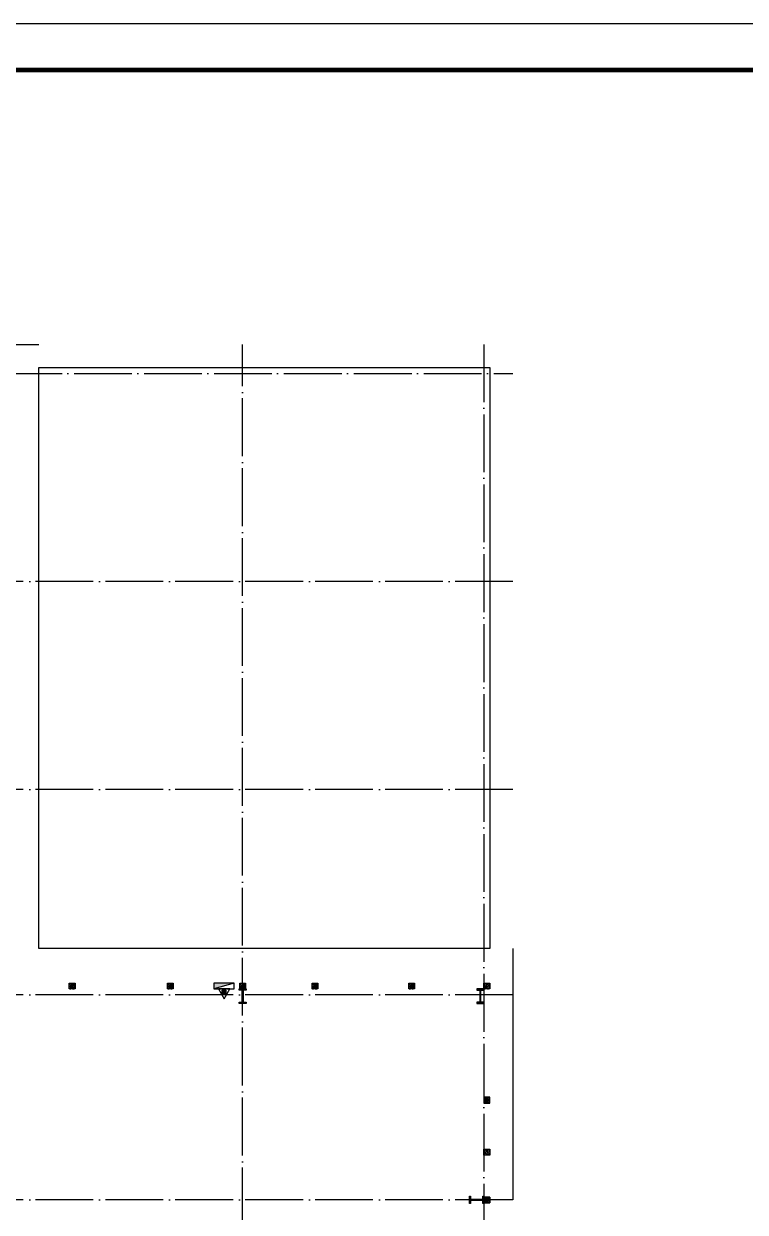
# Model space of a CAD drawing. Extents: x 1169373 to 1413368, y 514619 to 909419.
# Drawn here: x 1305055 to 1330020, y 742292 to 783419 of the extents above; entities that cross this region are included whole.
import ezdxf

# ---------------------------------------------------------------- set-up
doc = ezdxf.new("R2010")
doc.units = 0
doc.header["$LTSCALE"] = 1000
doc.header["$MEASUREMENT"] = 0
doc.linetypes.add('DOTE', pattern=[2.42, 2, -0.2, 0.02, -0.2])
for name, color, linetype in [('DOTE', 1, 'Continuous'), ('EQUIP_消火栓', 7, 'Continuous'), ('EQUIP_消防', 7, 'Continuous'), ('GZ', 30, 'Continuous'), ('PUB_TITLE', 4, 'Continuous'), ('VPIPE-消防', 1, 'TG_XH'), ('刚柱', 2, 'Continuous'), ('散水', 32, 'Continuous'), ('灰度', 8, 'Continuous')]:
    doc.layers.add(name, color=color, linetype=linetype)
doc.styles.add('TG_LINETYPE', font='SIMPLEX', dxfattribs={"width": 0.8, "height": 3, "bigfont": 'HZTXT'})
doc.linetypes.add('TG_XH', pattern='A,2,-0.6,["XH",TG_LINETYPE,S=0.1,R=0,X=-0.52,Y=-0.15],0', length=2.6)

# ---------------------------------------------------------------- blocks, each defined once
blk = doc.blocks.new('sdhfxdhnfdhx')
h = blk.add_hatch(color=256)
h.paths.add_polyline_path([(3050366, 936899), (3050616, 936899), (3050616, 936859), (3050366, 936859)])
h.paths.add_polyline_path([(3050511, 937319), (3050511, 936899), (3050471, 936899), (3050471, 937319)])
h.paths.add_polyline_path([(3050366, 937359), (3050616, 937359), (3050616, 937319), (3050366, 937319)])
for points in [[(3050366, 937359), (3050616, 937359), (3050616, 937319), (3050366, 937319)], [(3050511, 937319), (3050511, 936899), (3050471, 936899), (3050471, 937319)], [(3050366, 936899), (3050616, 936899), (3050616, 936859), (3050366, 936859)]]:
    blk.add_lwpolyline(points, close=True)
blk = doc.blocks.new('$ATTACHMENT$00000214')
h = blk.add_hatch()
h.set_pattern_fill('ANSI31', color=256, scale=200, style=0)
h.set_pattern_definition([(45, (-38543.802, -6842.639), (-17.67767, 17.67767), [])])
h.paths.add_polyline_path([(-65, 2), (65, 2), (65, -128), (-65, -128)])
for points in [[(0, 172), (-198, -172), (198, -172)], [(-65, 2), (65, 2), (65, -128), (-65, -128)]]:
    blk.add_lwpolyline(points, close=True)
blk = doc.blocks.new('$TwtSys$00000434')
for p, q in [((-0.5, 0.5), (-0.5, -0.5)), ((-0.5, -0.5), (0.5, 0.5)), ((0.5, 0.5), (-0.5, 0.5)), ((0.5, -0.5), (0.5, 0.5)), ((-0.5, -0.5), (0.5, -0.5))]:
    blk.add_line(p, q)
blk.add_solid([(0.5, -0.5), (0.5, 0.5), (-0.5, -0.5)])
blk = doc.blocks.new('xhs')
at = {"layer": 'EQUIP_消火栓', "xscale": 700.0000000000026, "yscale": 200, "zscale": 700, "rotation": 359.9999949910357}
blk.add_blockref('$TwtSys$00000434', (4416311, -1410339), dxfattribs=at)
at = {"layer": 'EQUIP_消防'}
blk.add_blockref('$ATTACHMENT$00000214', (4416311, -1410067), dxfattribs=at)

msp = doc.modelspace()

# ---------------------------------------------------------------- hatches: boundary and pattern name
at = {"layer": 'GZ'}
h = msp.add_hatch(dxfattribs=at)
h.set_pattern_fill('钢筋混凝土', color=256, scale=20, style=0)
h.set_pattern_definition([(45, (1253244.47, 674413.577), (-35.35534, 35.35534), []), (50, (1253244.47, 674413.58), (143.45204, -12.55043), [15, -165]), (355, (1253244.47, 674413.58), (-27.75027, 150.43843), [12, -132]), (100.4514, (1253256.42, 674412.53), (115.70188, 137.8879), [12.74804, -140.22842]), (46.1842, (1253244.47, 674453.58), (213.4482, -33.1038), [22.5, -247.5]), (96.6356, (1253262.26, 674450.82), (186.93254, 194.82357), [19.12206, -210.3426]), (351.1842, (1253244.47, 674453.58), (186.9324, 194.8237), [18, -198]), (21, (1253264.47, 674443.58), (119.38141, -80.52378), [15, -165]), (326, (1253264.47, 674443.58), (48.66307, 145.03), [12, -132]), (71.4514, (1253274.42, 674436.87), (168.04453, 64.5061), [12.74804, -140.22842]), (37.5, (1253244.47, 674413.577), (2.43197, 66.57877), [0, -130.4, 0, -134, 0, -132.5]), (7.5, (1253244.47, 674413.58), (52.61391, 78.88234), [0, -76.4, 0, -127.4, 0, -50.5]), (327.5, (1253199.87, 674413.58), (106.764487, -4.510974), [0, -50, 0, -156, 0, -207]), (317.5, (1253179.87, 674413.58), (116.63723, 20.021), [0, -65, 0, -103.6, 0, -147])])
h.paths.add_polyline_path([(1306629, 750219), (1306829, 750219), (1306829, 750019), (1306629, 750019)])
h = msp.add_hatch(dxfattribs=at)
h.set_pattern_fill('钢筋混凝土', color=256, scale=20, style=0)
h.set_pattern_definition([(45, (1256644.47, 674413.577), (-35.35534, 35.35534), []), (50, (1256644.47, 674413.58), (143.45204, -12.55043), [15, -165]), (355, (1256644.47, 674413.58), (-27.75027, 150.43843), [12, -132]), (100.4514, (1256656.42, 674412.53), (115.70188, 137.8879), [12.74804, -140.22842]), (46.1842, (1256644.47, 674453.58), (213.4482, -33.1038), [22.5, -247.5]), (96.6356, (1256662.26, 674450.82), (186.93254, 194.82357), [19.12206, -210.3426]), (351.1842, (1256644.47, 674453.58), (186.9324, 194.8237), [18, -198]), (21, (1256664.47, 674443.58), (119.38141, -80.52378), [15, -165]), (326, (1256664.47, 674443.58), (48.66307, 145.03), [12, -132]), (71.4514, (1256674.42, 674436.87), (168.04453, 64.5061), [12.74804, -140.22842]), (37.5, (1256644.47, 674413.577), (2.43197, 66.57877), [0, -130.4, 0, -134, 0, -132.5]), (7.5, (1256644.47, 674413.58), (52.61391, 78.88234), [0, -76.4, 0, -127.4, 0, -50.5]), (327.5, (1256599.87, 674413.58), (106.764487, -4.510974), [0, -50, 0, -156, 0, -207]), (317.5, (1256579.87, 674413.58), (116.63723, 20.021), [0, -65, 0, -103.6, 0, -147])])
h.paths.add_polyline_path([(1310029, 750219), (1310229, 750219), (1310229, 750019), (1310029, 750019)])
h = msp.add_hatch(dxfattribs=at)
h.set_pattern_fill('钢筋混凝土', color=256, scale=20, style=0)
h.set_pattern_definition([(45, (1259144.47, 674413.577), (-35.35534, 35.35534), []), (50, (1259144.47, 674413.58), (143.45204, -12.55043), [15, -165]), (355, (1259144.47, 674413.58), (-27.75027, 150.43843), [12, -132]), (100.4514, (1259156.42, 674412.53), (115.70188, 137.8879), [12.74804, -140.22842]), (46.1842, (1259144.47, 674453.58), (213.4482, -33.1038), [22.5, -247.5]), (96.6356, (1259162.26, 674450.82), (186.93254, 194.82357), [19.12206, -210.3426]), (351.1842, (1259144.47, 674453.58), (186.9324, 194.8237), [18, -198]), (21, (1259164.47, 674443.58), (119.38141, -80.52378), [15, -165]), (326, (1259164.47, 674443.58), (48.66307, 145.03), [12, -132]), (71.4514, (1259174.42, 674436.87), (168.04453, 64.5061), [12.74804, -140.22842]), (37.5, (1259144.47, 674413.577), (2.43197, 66.57877), [0, -130.4, 0, -134, 0, -132.5]), (7.5, (1259144.47, 674413.58), (52.61391, 78.88234), [0, -76.4, 0, -127.4, 0, -50.5]), (327.5, (1259099.87, 674413.58), (106.764487, -4.510974), [0, -50, 0, -156, 0, -207]), (317.5, (1259079.87, 674413.58), (116.63723, 20.021), [0, -65, 0, -103.6, 0, -147])])
h.paths.add_polyline_path([(1312529, 750219), (1312729, 750219), (1312729, 750019), (1312529, 750019)])
h = msp.add_hatch(dxfattribs=at)
h.set_pattern_fill('钢筋混凝土', color=256, scale=20, style=0)
h.set_pattern_definition([(45, (1261644.47, 674413.577), (-35.35534, 35.35534), []), (50, (1261644.47, 674413.58), (143.45204, -12.55043), [15, -165]), (355, (1261644.47, 674413.58), (-27.75027, 150.43843), [12, -132]), (100.4514, (1261656.42, 674412.53), (115.70188, 137.8879), [12.74804, -140.22842]), (46.1842, (1261644.47, 674453.58), (213.4482, -33.1038), [22.5, -247.5]), (96.6356, (1261662.26, 674450.82), (186.93254, 194.82357), [19.12206, -210.3426]), (351.1842, (1261644.47, 674453.58), (186.9324, 194.8237), [18, -198]), (21, (1261664.47, 674443.58), (119.38141, -80.52378), [15, -165]), (326, (1261664.47, 674443.58), (48.66307, 145.03), [12, -132]), (71.4514, (1261674.42, 674436.87), (168.04453, 64.5061), [12.74804, -140.22842]), (37.5, (1261644.47, 674413.577), (2.43197, 66.57877), [0, -130.4, 0, -134, 0, -132.5]), (7.5, (1261644.47, 674413.58), (52.61391, 78.88234), [0, -76.4, 0, -127.4, 0, -50.5]), (327.5, (1261599.87, 674413.58), (106.764487, -4.510974), [0, -50, 0, -156, 0, -207]), (317.5, (1261579.87, 674413.58), (116.63723, 20.021), [0, -65, 0, -103.6, 0, -147])])
h.paths.add_polyline_path([(1315029, 750219), (1315229, 750219), (1315229, 750019), (1315029, 750019)])
h = msp.add_hatch(dxfattribs=at)
h.set_pattern_fill('钢筋混凝土', color=256, scale=20, style=0)
h.set_pattern_definition([(45, (1264994.47, 674413.577), (-35.35534, 35.35534), []), (50, (1264994.47, 674413.58), (143.45204, -12.55043), [15, -165]), (355, (1264994.47, 674413.58), (-27.75027, 150.43843), [12, -132]), (100.4514, (1265006.42, 674412.53), (115.70188, 137.8879), [12.74804, -140.22842]), (46.1842, (1264994.47, 674453.58), (213.4482, -33.1038), [22.5, -247.5]), (96.6356, (1265012.26, 674450.82), (186.93254, 194.82357), [19.12206, -210.3426]), (351.1842, (1264994.47, 674453.58), (186.9324, 194.8237), [18, -198]), (21, (1265014.47, 674443.58), (119.38141, -80.52378), [15, -165]), (326, (1265014.47, 674443.58), (48.66307, 145.03), [12, -132]), (71.4514, (1265024.42, 674436.87), (168.04453, 64.5061), [12.74804, -140.22842]), (37.5, (1264994.47, 674413.577), (2.43197, 66.57877), [0, -130.4, 0, -134, 0, -132.5]), (7.5, (1264994.47, 674413.58), (52.61391, 78.88234), [0, -76.4, 0, -127.4, 0, -50.5]), (327.5, (1264949.87, 674413.58), (106.764487, -4.510974), [0, -50, 0, -156, 0, -207]), (317.5, (1264929.87, 674413.58), (116.63723, 20.021), [0, -65, 0, -103.6, 0, -147])])
h.paths.add_polyline_path([(1318379, 750219), (1318579, 750219), (1318579, 750019), (1318379, 750019)])
h = msp.add_hatch(dxfattribs=at)
h.set_pattern_fill('钢筋混凝土', color=256, scale=20, style=0)
h.set_pattern_definition([(45, (1267594.47, 674413.577), (-35.35534, 35.35534), []), (50, (1267594.47, 674413.58), (143.45204, -12.55043), [15, -165]), (355, (1267594.47, 674413.58), (-27.75027, 150.43843), [12, -132]), (100.4514, (1267606.42, 674412.53), (115.70188, 137.8879), [12.74804, -140.22842]), (46.1842, (1267594.47, 674453.58), (213.4482, -33.1038), [22.5, -247.5]), (96.6356, (1267612.26, 674450.82), (186.93254, 194.82357), [19.12206, -210.3426]), (351.1842, (1267594.47, 674453.58), (186.9324, 194.8237), [18, -198]), (21, (1267614.47, 674443.58), (119.38141, -80.52378), [15, -165]), (326, (1267614.47, 674443.58), (48.66307, 145.03), [12, -132]), (71.4514, (1267624.42, 674436.87), (168.04453, 64.5061), [12.74804, -140.22842]), (37.5, (1267594.47, 674413.577), (2.43197, 66.57877), [0, -130.4, 0, -134, 0, -132.5]), (7.5, (1267594.47, 674413.58), (52.61391, 78.88234), [0, -76.4, 0, -127.4, 0, -50.5]), (327.5, (1267549.87, 674413.58), (106.764487, -4.510974), [0, -50, 0, -156, 0, -207]), (317.5, (1267529.87, 674413.58), (116.63723, 20.021), [0, -65, 0, -103.6, 0, -147])])
h.paths.add_polyline_path([(1320979, 750219), (1321179, 750219), (1321179, 750019), (1320979, 750019)])
h = msp.add_hatch(dxfattribs=at)
h.set_pattern_fill('钢筋混凝土', color=256, scale=20, style=0)
h.set_pattern_definition([(135, (1374563.753, 670463.78), (35.35534, 35.35534), []), (130, (1374563.75, 670463.78), (-143.45204, -12.55043), [15, -165]), (185, (1374563.75, 670463.78), (27.75027, 150.43843), [12, -132]), (79.5486, (1374551.8, 670462.73), (-115.70188, 137.8879), [12.74804, -140.22842]), (133.8158, (1374563.75, 670503.78), (-213.4482, -33.1038), [22.5, -247.5]), (83.3644, (1374545.97, 670501.02), (-186.93254, 194.82357), [19.12206, -210.3426]), (188.8158, (1374563.75, 670503.78), (-186.9324, 194.8237), [18, -198]), (159, (1374543.75, 670493.78), (-119.38141, -80.52378), [15, -165]), (214, (1374543.75, 670493.78), (-48.66307, 145.03), [12, -132]), (108.5486, (1374533.8, 670487.07), (-168.04453, 64.5061), [12.74804, -140.22842]), (142.5, (1374563.753, 670463.78), (-2.43197, 66.57877), [0, -130.4, 0, -134, 0, -132.5]), (172.5, (1374563.75, 670463.78), (-52.61391, 78.88234), [0, -76.4, 0, -127.4, 0, -50.5]), (212.5, (1374608.353, 670463.78), (-106.764487, -4.510974), [0, -50, 0, -156, 0, -207]), (222.5, (1374628.35, 670463.78), (-116.63723, 20.021), [0, -65, 0, -103.6, 0, -147])])
h.paths.add_polyline_path([(1321179, 746269), (1320979, 746269), (1320979, 746069), (1321179, 746069)])
h = msp.add_hatch(dxfattribs=at)
h.set_pattern_fill('钢筋混凝土', color=256, scale=20, style=0)
h.set_pattern_definition([(225, (1374563.753, 820074.11), (35.35534, -35.35534), []), (230, (1374563.75, 820074.11), (-143.45204, 12.55043), [15, -165]), (175, (1374563.75, 820074.11), (27.75027, -150.43843), [12, -132]), (280.4514, (1374551.8, 820075.15), (-115.70188, -137.8879), [12.74804, -140.22842]), (226.1842, (1374563.75, 820034.1), (-213.4482, 33.1038), [22.5, -247.5]), (276.6356, (1374545.97, 820036.87), (-186.93254, -194.82357), [19.12206, -210.3426]), (171.1842, (1374563.75, 820034.1), (-186.9324, -194.8237), [18, -198]), (201, (1374543.75, 820044.11), (-119.38141, 80.52378), [15, -165]), (146, (1374543.75, 820044.11), (-48.66307, -145.03), [12, -132]), (251.4514, (1374533.8, 820050.82), (-168.04453, -64.5061), [12.74804, -140.22842]), (217.5, (1374563.753, 820074.11), (-2.43197, -66.57877), [0, -130.4, 0, -134, 0, -132.5]), (187.5, (1374563.75, 820074.11), (-52.61391, -78.88234), [0, -76.4, 0, -127.4, 0, -50.5]), (147.5, (1374608.353, 820074.11), (-106.764487, 4.510974), [0, -50, 0, -156, 0, -207]), (137.5, (1374628.35, 820074.11), (-116.63723, -20.021), [0, -65, 0, -103.6, 0, -147])])
h.paths.add_polyline_path([(1321179, 744269), (1320979, 744269), (1320979, 744469), (1321179, 744469)])
h = msp.add_hatch(dxfattribs=at)
h.set_pattern_fill('钢筋混凝土', color=256, scale=20, style=0)
h.set_pattern_definition([(135, (1374563.753, 667013.577), (35.35534, 35.35534), []), (130, (1374563.75, 667013.58), (-143.45204, -12.55043), [15, -165]), (185, (1374563.75, 667013.58), (27.75027, 150.43843), [12, -132]), (79.5486, (1374551.8, 667012.53), (-115.70188, 137.8879), [12.74804, -140.22842]), (133.8158, (1374563.75, 667053.58), (-213.4482, -33.1038), [22.5, -247.5]), (83.3644, (1374545.97, 667050.82), (-186.93254, 194.82357), [19.12206, -210.3426]), (188.8158, (1374563.75, 667053.58), (-186.9324, 194.8237), [18, -198]), (159, (1374543.75, 667043.58), (-119.38141, -80.52378), [15, -165]), (214, (1374543.75, 667043.58), (-48.66307, 145.03), [12, -132]), (108.5486, (1374533.8, 667036.87), (-168.04453, 64.5061), [12.74804, -140.22842]), (142.5, (1374563.753, 667013.577), (-2.43197, 66.57877), [0, -130.4, 0, -134, 0, -132.5]), (172.5, (1374563.75, 667013.58), (-52.61391, 78.88234), [0, -76.4, 0, -127.4, 0, -50.5]), (212.5, (1374608.353, 667013.58), (-106.764487, -4.510974), [0, -50, 0, -156, 0, -207]), (222.5, (1374628.35, 667013.58), (-116.63723, 20.021), [0, -65, 0, -103.6, 0, -147])])
h.paths.add_polyline_path([(1321179, 742819), (1320979, 742819), (1320979, 742619), (1321179, 742619)])
h = msp.add_hatch(dxfattribs=at)
h.set_pattern_fill('钢筋混凝土', color=256, scale=20, style=0)
h.set_pattern_definition([(45, (1267594.47, 667013.577), (-35.35534, 35.35534), []), (50, (1267594.47, 667013.58), (143.45204, -12.55043), [15, -165]), (355, (1267594.47, 667013.58), (-27.75027, 150.43843), [12, -132]), (100.4514, (1267606.42, 667012.53), (115.70188, 137.8879), [12.74804, -140.22842]), (46.1842, (1267594.47, 667053.58), (213.4482, -33.1038), [22.5, -247.5]), (96.6356, (1267612.26, 667050.82), (186.93254, 194.82357), [19.12206, -210.3426]), (351.1842, (1267594.47, 667053.58), (186.9324, 194.8237), [18, -198]), (21, (1267614.47, 667043.58), (119.38141, -80.52378), [15, -165]), (326, (1267614.47, 667043.58), (48.66307, 145.03), [12, -132]), (71.4514, (1267624.42, 667036.87), (168.04453, 64.5061), [12.74804, -140.22842]), (37.5, (1267594.47, 667013.577), (2.43197, 66.57877), [0, -130.4, 0, -134, 0, -132.5]), (7.5, (1267594.47, 667013.58), (52.61391, 78.88234), [0, -76.4, 0, -127.4, 0, -50.5]), (327.5, (1267549.87, 667013.58), (106.764487, -4.510974), [0, -50, 0, -156, 0, -207]), (317.5, (1267529.87, 667013.58), (116.63723, 20.021), [0, -65, 0, -103.6, 0, -147])])
h.paths.add_polyline_path([(1320979, 742819), (1321179, 742819), (1321179, 742619), (1320979, 742619)])

# ---------------------------------------------------------------- linework, layer by layer
at = {"layer": 'DOTE', "color": 251, "linetype": 'DOTE'}
for p, q in [((1312629, 727319), (1312629, 772319)), ((1320979, 772319), (1320979, 727319)), ((1255979, 771319), (1321979, 771319)), ((1321979, 764119), (1255979, 764119)), ((1321979, 756919), (1255979, 756919)), ((1321979, 749819), (1255979, 749819)), ((1321979, 742719), (1255979, 742719))]:
    msp.add_line(p, q, dxfattribs=at)
at = {"layer": 'GZ'}
for points in [[(1306629, 750219), (1306829, 750219), (1306829, 750019), (1306629, 750019)], [(1310029, 750219), (1310229, 750219), (1310229, 750019), (1310029, 750019)], [(1312529, 750219), (1312729, 750219), (1312729, 750019), (1312529, 750019)], [(1315029, 750219), (1315229, 750219), (1315229, 750019), (1315029, 750019)], [(1318379, 750219), (1318579, 750219), (1318579, 750019), (1318379, 750019)], [(1320979, 750219), (1321179, 750219), (1321179, 750019), (1320979, 750019)], [(1321179, 746269), (1320979, 746269), (1320979, 746069), (1321179, 746069)], [(1321179, 744269), (1320979, 744269), (1320979, 744469), (1321179, 744469)], [(1321179, 742819), (1320979, 742819), (1320979, 742619), (1321179, 742619)], [(1320979, 742819), (1321179, 742819), (1321179, 742619), (1320979, 742619)]]:
    msp.add_lwpolyline(points, close=True, dxfattribs=at)
at = {"layer": 'PUB_TITLE'}
msp.add_lwpolyline([(1236105, 716219), (1354985, 716219), (1354985, 783419), (1236105, 783419)], close=True, dxfattribs=at)
at = {"layer": 'PUB_TITLE', "const_width": 160}
msp.add_lwpolyline([(1240105, 717819), (1353385, 717819), (1353385, 781819), (1240105, 781819)], close=True, dxfattribs=at)
at = {"layer": '散水'}
for points in [[(1296979, 772319), (1305579, 772319)], [(1321979, 751419), (1321979, 742719)]]:
    msp.add_lwpolyline(points, dxfattribs=at)
at = {"layer": '灰度', "color": 2}
msp.add_lwpolyline([(1305579, 751419), (1305579, 771519), (1321179, 771519), (1321179, 751419)], close=True, dxfattribs=at)

# ---------------------------------------------------------------- block references
at = {"layer": 'VPIPE-消防', "color": 253, "rotation": 180}
msp.add_blockref('xhs', (5728297, -660220), dxfattribs=at)
at = {"layer": '刚柱'}
msp.add_blockref('sdhfxdhnfdhx', (-1737862, -187341), dxfattribs=at)
at = {"layer": '刚柱', "xscale": -1}
msp.add_blockref('sdhfxdhnfdhx', (4371345, -187341), dxfattribs=at)
at = {"layer": '刚柱', "rotation": 90}
msp.add_blockref('sdhfxdhnfdhx', (2257838, -2307772), dxfattribs=at)

doc.saveas('drawing.dxf')
